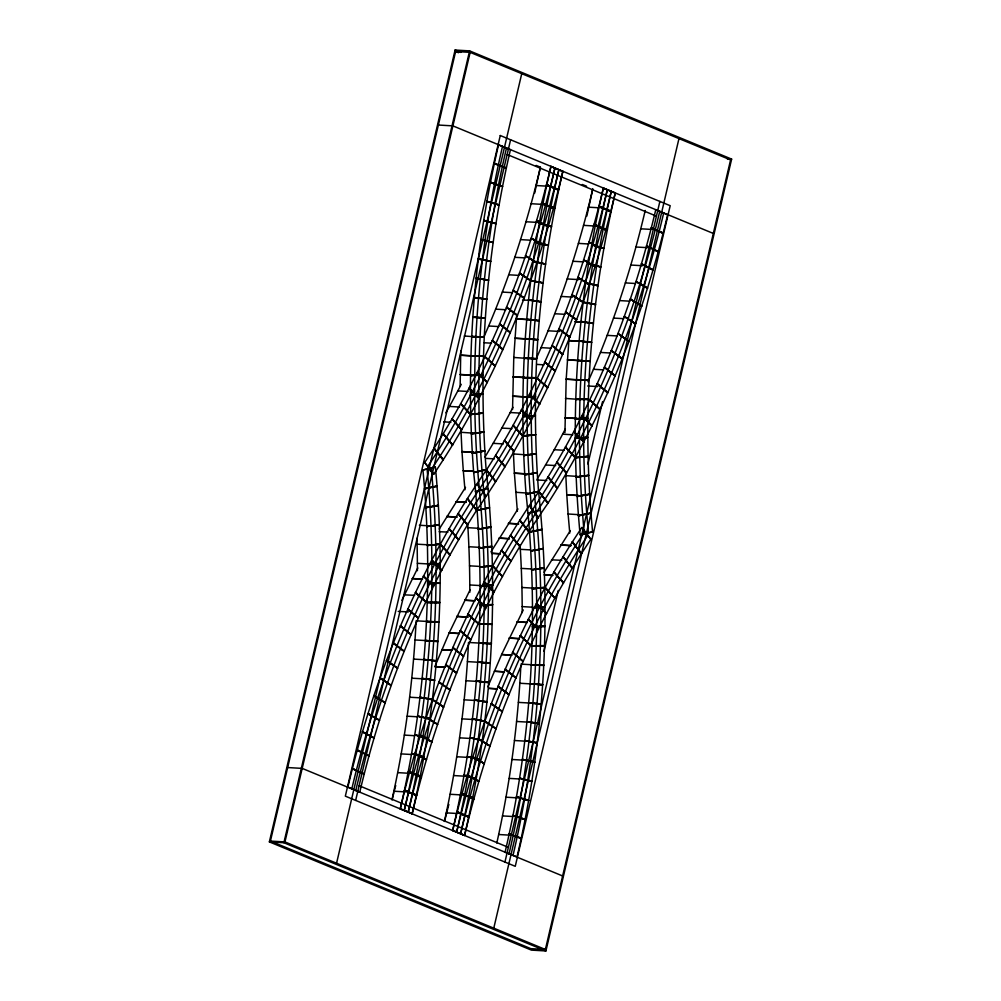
<?xml version="1.0" encoding="UTF-8"?>
<svg xmlns="http://www.w3.org/2000/svg" width="1001" height="1001" viewBox="0 0 1001 1001"><rect width="100%" height="100%" fill="white"/><g stroke="black" fill="none" stroke-linecap="round" stroke-linejoin="round"><path stroke-width="1.5" d="M412.212 813.6L400.25 808.896C426.126 698.147 433.758 583.195 422.935 469.982L435.372 466.916C446.459 582.795 438.638 700.462 412.162 813.813L400.3 808.683M460.135 386.386L460.785 350.713M464.614 835.247L452.652 830.542C480.18 713.513 486.561 591.866 473.661 472.422C465.19 362.775 473.523 251.827 498.548 144.732M452.715 830.33L464.564 835.46C492.655 715.978 499.261 591.766 486.148 469.794C477.865 362.675 486.011 254.279 510.46 149.649L498.498 144.945M512.537 409.509L513.776 357.532L516.641 315.941M517.016 856.894L505.067 852.189C532.582 735.159 538.963 613.513 526.063 494.056C517.592 384.422 525.938 273.473 550.95 166.379L562.812 171.509M516.966 857.106C545.07 737.612 551.664 613.4 538.551 491.441C530.28 384.321 538.413 275.926 562.862 171.296L550.9 166.591M564.939 432.62L566.191 379.179L569.194 336.123M603.315 188.238L615.265 192.943C589.401 303.691 581.769 418.643 592.592 531.856L580.142 534.922C569.068 419.044 576.876 301.376 603.365 188.025L615.215 193.155M534.734 193.03L535.91 187.3M586.836 216.103L592.805 188.826A756.205 536.198 -86.7 0 1 536.236 358.733M502.515 146.371C476.251 258.859 468.481 375.625 479.479 490.603A756.205 536.198 -86.7 0 1 456.631 832.181M536.236 185.723L540.39 167.255A756.205 536.198 -86.7 0 1 483.833 337.087M513 855.467C539.276 742.98 547.034 626.213 536.035 511.236A756.205 536.198 -86.7 0 1 558.896 169.657C533.796 276.213 491.929 379.442 430.643 470.432M269.369 841.891L455.092 50.05L469.607 50.888L731.631 159.109L545.908 950.95L531.393 950.112L269.369 841.891L283.884 842.729L545.908 950.95M270.42 841.09L455.618 51.514L470.145 52.352L730.58 159.91L545.382 949.486L530.855 948.648L270.42 841.09L284.947 841.929L545.382 949.486M283.884 842.729L469.607 50.888M284.947 841.929L470.145 52.352M336.561 863.237L521.746 73.661M355.655 800.4L510.598 139.777M543.993 651.313L558.27 590.402M587.912 464.026L602.564 401.601M504.929 862.061L659.872 201.439M493.768 928.177L678.966 138.601M347.847 787.249C374.261 674.249 420.095 565.365 486.473 469.932C541.716 383.821 579.954 287.437 603.365 188.025M351.814 788.888C376.914 682.332 418.781 579.104 480.067 488.113A756.205 536.198 -86.7 0 0 607.332 189.664C581.055 302.139 573.298 418.918 584.296 533.896M615.265 192.943C588.851 305.943 543.03 414.827 476.651 510.272C421.396 596.371 383.17 692.755 359.759 792.179L347.898 787.036M392.129 799.749L393.856 792.692M394.194 791.29L395.72 785.547M562.862 171.296C537.575 278.678 495.382 382.707 433.621 474.399L424.687 462.5C485.022 372.923 526.238 271.284 550.95 166.379M400.25 808.896C426.664 695.895 472.497 587.011 538.876 491.566C594.119 405.468 632.357 309.071 655.768 209.659L667.617 214.802M412.162 813.813C438.013 703.152 482.97 596.558 548.035 503.128C604.579 415.002 643.718 316.341 667.68 214.589M444.532 821.396L448.861 804.391M452.652 830.542C477.952 723.16 520.132 619.131 581.906 527.439L590.84 539.339C530.492 628.916 489.276 730.555 464.564 835.46M456.631 832.181C481.731 725.625 523.586 622.397 584.884 531.406M663.701 212.95C638.6 319.507 596.746 422.735 535.447 513.726A756.205 536.198 -86.7 0 0 408.195 812.174C434.472 699.686 442.229 582.92 431.231 467.942M470.182 589.602L449.186 632.92L434.847 666.566L445.007 667.141M487.837 686.799L501.601 654.566L523.273 609.922M401.864 600.3L417.78 567.955M439.264 529.016L465.515 487.337M490.928 551.901L517.955 508.921M544.081 572.297L570.32 530.618M422.935 469.982L435.397 467.142M473.673 472.635L486.148 469.794L473.648 472.197M437.074 486.361L424.574 488.763L437.037 485.91M475.312 491.403L487.8 488.788M526.088 494.281L538.551 491.441L526.051 493.843M489.476 507.995L476.976 510.397L489.439 507.557M527.727 513.05L540.202 510.422M578.49 515.928L590.953 513.075L578.453 515.477M541.879 529.642L529.379 532.044L541.841 529.204M580.13 534.697L592.592 531.856M473.661 472.422L486.148 469.794M424.574 488.763L437.049 486.136M526.063 494.056L538.551 491.441M476.976 510.397L489.464 507.782M578.465 515.703L590.953 513.075M529.379 532.044L541.866 529.416M472.347 453.353L484.847 450.95L472.322 452.902M524.749 475L537.249 472.597L524.724 474.549M438.388 505.643L425.863 507.607L438.363 505.192M577.152 496.634L589.652 494.231L577.127 496.196M490.803 527.289L478.278 529.241L490.765 526.839M543.205 548.936L530.68 550.888L543.18 548.485M472.334 453.128L484.847 450.95M524.737 474.774L537.249 472.597M425.863 507.607L438.375 505.417M577.139 496.421L589.652 494.231M478.278 529.241L490.79 527.064M530.68 550.888L543.193 548.711M471.358 434.009L483.883 432.044L471.346 433.558M523.773 455.643L536.298 453.691L523.748 455.205M576.176 477.289L588.701 475.337L576.151 476.851M439.364 524.987L426.826 526.501L439.351 524.549M491.766 546.634L479.229 548.148L491.754 546.196M544.181 568.28L531.631 569.794L544.156 567.83M471.346 433.783L483.883 432.044M523.761 455.43L536.298 453.691M576.163 477.064L588.701 475.337M426.826 526.501L439.364 524.774M479.229 548.148L491.766 546.408M531.631 569.794L544.169 568.055M470.733 414.602L483.27 413.1L470.72 414.164M523.135 436.248L535.685 434.734L523.123 435.81M575.537 457.895L588.087 456.381L575.525 457.444M439.99 544.394L427.44 545.457L439.977 543.943M492.392 566.028L479.842 567.104L492.392 565.59M544.807 587.675L532.244 588.738L544.794 587.237M470.72 414.389L483.27 413.1M523.135 436.023L535.685 434.734M575.537 457.67L588.087 456.381M427.44 545.457L439.99 544.169M479.842 567.104L492.392 565.815M532.244 588.738L544.794 587.449M470.445 395.17L483.008 394.106L470.445 394.732M522.86 416.816L535.41 415.753L522.847 416.366M575.262 438.463L587.812 437.399L575.262 438.013M440.265 563.826L427.702 564.439L440.265 563.375M492.667 585.472L480.117 586.085L492.667 585.022M545.07 607.106L532.519 607.732L545.07 606.669M470.445 394.957L483.008 394.106M522.847 416.591L535.41 415.753M575.262 438.238L587.812 437.399M427.702 564.439L440.265 563.601M480.117 586.085L492.667 585.247M532.519 607.732L545.07 606.881M470.52 375.713L483.07 375.1L470.52 375.275M522.922 397.359L535.485 396.746L522.935 396.909M575.325 419.006L587.887 418.393L575.337 418.556M440.19 583.283L427.64 583.445L440.19 582.832M492.592 604.929L480.042 605.092L492.592 604.479M544.994 626.563L532.444 626.739L545.007 626.113M470.52 375.5L483.07 375.1M522.922 397.134L535.485 396.746M575.325 418.781L587.887 418.393M427.64 583.445L440.19 583.057M480.042 605.092L492.592 604.704M532.444 626.739L545.007 626.338M470.945 356.256L483.496 356.081L470.958 355.805M523.348 377.89L535.898 377.727L523.36 377.452M575.75 399.537L588.3 399.374L575.763 399.086M439.752 602.752L427.214 602.464L439.777 602.302M492.167 624.386L479.629 624.111L492.179 623.948M544.569 646.033L532.031 645.758L544.582 645.582M470.945 356.031L483.496 356.081M523.348 377.677L535.898 377.727M575.75 399.311L588.3 399.374M427.214 602.464L439.764 602.527M479.629 624.111L492.167 624.161M532.031 645.758L544.582 645.808M471.709 336.786L484.246 337.062L471.734 336.336M524.124 358.433L536.649 358.708L524.136 357.983M576.526 380.08L589.063 380.355L576.538 379.629M438.976 622.209L426.464 621.483L439.001 621.759M491.378 643.856L478.866 643.13L491.403 643.405M543.806 665.052L531.268 664.777L543.806 665.277M471.721 336.561L484.246 337.062M524.124 358.208L536.649 358.708M576.526 379.854L589.063 380.355M426.464 621.483L438.989 621.984M478.866 643.13L491.391 643.63M438.375 125.037L452.89 125.876L713.325 233.446M727.277 158.859L731.631 159.109M535.923 185.523L547.534 186.186M531.118 203.716L542.73 204.392M588.325 207.169L598.498 207.758M525.988 221.747L537.6 222.422M583.52 225.363L593.681 225.951M640.728 228.804L650.9 229.392M520.545 239.614L530.705 240.202M578.39 243.393L588.563 243.981M635.923 247.009L647.547 247.672M514.777 257.307L524.937 257.883M572.947 261.261L583.108 261.849M630.793 265.04L642.417 265.715M508.708 274.787L518.868 275.375M567.179 278.941L578.803 279.617M625.35 282.908L635.51 283.496M502.327 292.079L512.487 292.667M561.111 296.434L572.722 297.109M619.581 300.588L629.754 301.176M522.522 300.05L528.34 300.237M495.633 309.146L505.805 309.734M554.729 313.726L564.889 314.314M613.513 318.08L623.673 318.668M574.937 321.609L580.755 321.872M574.924 321.684L580.73 322.022M516.366 318.881L526.539 319.469L516.353 319.031M472.835 317.33L485.347 318.055L472.86 316.892M488.651 325.988L498.823 326.576M548.048 330.793L559.659 331.456M607.132 335.36L617.292 335.948M568.768 340.528L580.392 341.191M568.756 340.678L580.38 341.266M526.526 338.826L514.902 338.238L537.75 339.702L525.275 338.526M464.289 335.986L471.534 336.549M484.284 342.767L491.541 343.18M541.053 347.635L551.226 348.223M600.45 352.44L610.61 353.028M577.477 360.385L567.304 359.872L577.464 360.535M577.64 360.623L590.165 361.348L577.677 360.172M513.788 357.457L525.4 358.283M460.61 355.13L472.222 355.805M460.61 355.28L470.77 355.868M536.686 364.402L543.943 364.827M593.468 369.281L603.628 369.87M566.191 379.104L576.351 379.692M566.178 379.254L577.802 379.93M513.013 376.776L524.637 377.452M513.013 376.927L524.624 377.602M460.185 374.449L470.345 375.037M460.185 374.599L470.345 375.187M587.637 385.973L597.797 386.549M457.82 390.878L467.98 391.466M565.415 398.423L575.575 399.161M512.587 396.096L522.76 396.684M512.587 396.246L522.76 396.834M449.411 406.431L459.572 407.019M510.222 412.525L520.395 413.113M565.002 417.742L576.614 418.405M564.989 417.892L576.614 418.556M443.643 421.859L450.9 422.272M501.814 428.078L511.986 428.653M562.625 434.171L572.797 434.759M461.011 432.294L472.635 433.108M493.143 443.33L503.303 443.918M554.216 449.712L564.389 450.3M513.413 453.928L523.586 454.667M460.91 429.354L461.974 451.564L473.598 452.164M461.987 451.639L473.598 452.314M485.648 458.37L494.369 458.883M545.545 464.977L555.705 465.565M565.715 472.635L565.815 475.65L577.439 476.401M514.376 473.135L524.549 473.723M513.313 451.001L514.389 473.21L524.549 473.873M461.974 451.564L463.3 470.708L473.46 471.221M463.3 470.783L473.473 471.358M536.599 479.942L546.771 480.518M566.791 494.782L578.403 495.445M565.815 475.65L566.791 494.857L578.415 495.595M515.703 492.279L527.327 493.093M456.056 501.664L466.228 502.252M455.993 501.776L466.153 502.364M566.791 494.857L568.105 513.988L579.729 514.739M446.784 516.428L456.956 517.016M446.721 516.541L456.881 517.129M508.47 523.31L518.631 523.898M508.395 523.423L518.556 524.011M467.93 527.677L479.542 528.353M419.381 525.25L426.651 525.675M439.164 531.706L447.947 532.094M499.199 538.075L509.359 538.663M499.124 538.188L509.284 538.776M560.873 544.957L571.033 545.545M560.798 545.07L570.958 545.658M520.332 549.324L530.492 549.912M468.893 546.734L480.505 547.397M417.104 544.181L427.264 544.769M491.629 553.24L500.35 553.741M491.566 553.353L500.275 553.853M551.526 559.834L561.761 560.31M521.296 568.38L531.456 568.968M469.507 565.828L479.667 566.416M417.379 563.325L427.54 563.913M552.752 575.387L544.043 574.874L552.677 575.5M412.362 578.503L422.522 579.091M412.299 578.628L422.46 579.216M521.909 587.474L533.533 588.15M469.782 584.959L481.393 585.635M404.379 594.857L414.614 595.307M464.764 600.15L474.924 600.738M464.702 600.275L474.862 600.863M522.184 606.606L532.344 607.194M398.21 611.423L408.433 611.886M456.844 616.366L468.468 617.041M456.794 616.503L466.954 617.079M517.167 621.796L527.339 622.384M517.104 621.921L527.277 622.509M417.567 620.895L426.288 621.396M449.224 632.857L459.384 633.445M449.161 632.982L459.321 633.57M509.259 638.012L519.419 638.6M509.196 638.137L519.356 638.726M478.691 643.042L468.518 642.454A756.205 536.198 -86.7 0 1 444.381 821.408M415.015 639.964L437.875 641.216M441.879 649.586L452.052 650.175M441.829 649.724L451.989 650.3M511.786 655.079L501.626 654.504L511.736 655.217M520.933 664.101L543.793 665.502M490.252 663.313L477.765 662.136L490.277 662.862M467.417 661.611L477.577 662.199M413.563 659.096L425.175 659.772M434.797 666.691L444.957 667.279M504.454 671.821L494.294 671.233L504.404 671.946M542.655 684.947L530.167 683.783L542.692 684.509M519.819 683.258L531.443 683.933M465.965 680.743L477.577 681.406M411.761 678.19L423.373 678.853M488.701 688.288L497.409 688.788M488.651 688.425L497.359 688.926M518.368 702.389L528.528 702.965M464.164 699.824L474.336 700.412M409.622 697.222L421.246 697.897M516.566 721.471L526.739 722.059M462.024 718.868L473.648 719.531M407.144 716.203L417.304 716.779M514.439 740.515L524.599 741.103M459.547 737.837L469.719 738.425M404.329 735.097L414.489 735.685M511.949 759.484L523.573 760.159M456.731 756.743L468.343 757.407M401.176 753.903L411.336 754.491M509.134 778.39L519.306 778.966M453.578 775.55L465.19 776.225M397.685 772.622L409.296 773.298M287.675 767.554L302.189 768.393L562.625 875.963M505.98 797.196L517.592 797.872M450.087 794.268L460.247 794.857M393.856 791.228L405.48 791.891M446.258 812.862L456.431 813.45M502.489 815.915L512.65 816.503M498.661 834.509L510.285 835.184M472.847 317.104L485.347 318.055M525.25 338.751L537.75 339.702M577.652 360.398L590.165 361.348M437.862 641.441L425.362 640.49L437.85 641.666M477.765 662.136L490.265 663.087M530.167 683.783L542.68 684.734M474.311 297.91L486.786 299.086L474.349 297.46M526.714 319.557L539.201 320.72L526.751 319.106M579.116 341.191L591.604 342.367L579.154 340.753M436.373 661.085L423.923 659.471L436.411 660.647M488.776 682.732L476.326 681.105L488.813 682.282M541.178 704.379L528.728 702.752L541.216 703.928M474.324 297.685L486.786 299.086M526.726 319.332L539.201 320.72M579.129 340.978L591.604 342.367M423.923 659.471L436.386 660.86M476.326 681.105L488.788 682.507M528.728 702.752L541.203 704.153M476.126 278.516L488.576 280.142L476.176 278.078M528.528 300.162L540.978 301.789L528.578 299.724M580.93 321.809L593.38 323.436L580.98 321.359M434.534 680.48L422.134 678.403L434.584 680.029M486.949 702.114L474.549 700.049L486.986 701.676M539.351 723.761L526.951 721.696L539.401 723.323M476.151 278.303L488.576 280.142M528.553 299.937L540.978 301.789M580.955 321.584L593.38 323.436M422.134 678.403L434.559 680.255M474.549 700.049L486.974 701.901M526.951 721.696L539.376 723.535M478.29 259.184L490.69 261.248L478.353 258.746M530.693 280.831L543.105 282.895L530.755 280.38L519.494 273.148L530.593 280.793M583.108 302.477L595.507 304.542L583.158 302.027L571.909 294.794L582.995 302.427M432.52 699.411L443.618 707.044L432.382 699.812L420.02 697.297L432.419 699.361M484.772 721.458L472.422 718.943L484.822 721.008L496.021 728.69L484.784 721.458M537.174 743.092L524.824 740.59L537.224 742.654M478.315 258.959L490.69 261.248M543.105 282.895L530.718 280.605L519.494 273.148M595.507 304.542L583.133 302.252L571.909 294.794M420.02 697.297L432.394 699.586L443.618 707.044M472.422 718.943L484.797 721.233L496.021 728.69M524.824 740.59L537.199 742.88M480.805 239.915L493.155 242.43L480.868 239.477M533.208 261.561L545.558 264.064L533.27 261.111M585.623 283.208L597.96 285.71L585.685 282.757M429.842 719.081L417.555 716.128L429.904 718.63M482.244 740.727L469.957 737.762L482.307 740.277M534.647 762.362L522.372 759.409L534.709 761.924M480.83 239.689L493.155 242.43M533.245 261.336L545.558 264.064M585.648 282.983L597.96 285.71M417.555 716.128L429.879 718.856M469.957 737.762L482.282 740.502M522.372 759.409L534.684 762.149M483.671 220.721L495.945 223.673L483.733 220.283M536.073 242.367L548.36 245.32L536.136 241.929M588.475 264.014L600.763 266.967L588.55 263.563M426.977 738.275L414.764 734.872L427.052 737.825M479.379 759.909L467.167 756.518L479.454 759.471M531.781 781.556L519.569 778.165L531.856 781.118M483.696 220.495L495.945 223.673M536.098 242.142L548.36 245.32M588.513 263.789L600.763 266.967M414.764 734.872L427.014 738.05M467.167 756.518L479.416 759.696M519.569 778.165L531.819 781.343M486.861 201.614L499.086 205.005L486.949 201.176M539.276 223.261L551.488 226.651L539.351 222.823M591.679 244.907L603.891 248.298L591.754 244.457M423.773 757.369L411.636 753.54L423.848 756.931M476.176 779.016L464.039 775.187L476.251 778.578M528.578 800.662L516.441 796.834L528.653 800.224M486.899 201.389L499.086 205.005M539.301 223.035L551.488 226.651M591.716 244.682L603.891 248.298M411.636 753.54L423.811 757.156M464.039 775.187L476.213 778.803M516.441 796.834L528.616 800.45M490.402 182.607L502.54 186.436L490.49 182.169M542.817 204.254L554.954 208.083L542.892 203.816M595.22 225.901L607.357 229.73L595.307 225.463M420.22 776.376L408.17 772.109L420.307 775.938M472.622 798.022L460.573 793.755L472.71 797.584M525.024 819.669L512.975 815.402L525.112 819.231M490.452 182.395L502.54 186.436M542.855 204.029L554.954 208.083M595.257 225.675L607.357 229.73M408.17 772.109L420.27 776.163M460.573 793.755L472.672 797.81M512.975 815.402L525.075 819.444M494.281 163.714L506.343 167.98L494.381 163.276M546.696 185.36L558.746 189.627L546.784 184.922M599.099 207.007L611.148 211.274L599.186 206.569M416.328 795.269L404.379 790.565L416.429 794.832M468.743 816.916L456.781 812.211L468.831 816.478M521.146 838.55L509.184 833.858L521.233 838.125M494.331 163.501L506.343 167.98M546.734 185.147L558.746 189.627M599.136 206.782L611.148 211.274M404.379 790.565L416.378 795.057M456.781 812.211L468.781 816.691M509.184 833.858L521.196 838.337M455.092 50.05L460.848 52.427M455.618 51.514L458.496 52.703M536.136 165.415L540.465 167.205M582.294 184.484L586.624 186.261M507.144 154.492L656.418 216.141M359.096 785.697L508.37 847.346M663.062 233.421L651.313 227.865L663.175 232.995M610.66 211.787L598.911 206.219L610.773 211.349M558.258 190.14L546.508 184.572L558.37 189.715M457.157 812.124L469.019 817.266L457.269 811.698M404.754 790.49L416.604 795.62L404.854 790.052M352.352 768.843L364.201 773.973L352.452 768.418M651.313 227.865L663.125 233.208M598.911 206.219L610.723 211.574M546.508 184.572L558.308 189.927M457.207 811.911L469.019 817.266M404.804 790.264L416.604 795.62M352.402 768.63L364.201 773.973M658.183 251.902L646.546 245.921L658.295 251.476M605.78 230.255L594.144 224.274L605.893 229.83M553.365 208.608L541.741 202.627L553.49 208.195M462.037 793.643L473.786 799.211L462.149 793.23M409.634 772.009L421.383 777.564L409.747 771.583M357.219 750.362L368.969 755.918L357.344 749.937M646.546 245.921L658.245 251.689M594.144 224.274L605.83 230.042M541.741 202.627L553.428 208.408M462.087 793.43L473.786 799.211M409.684 771.796L421.383 777.564M357.282 750.149L368.969 755.918M652.965 270.22L641.453 263.814L653.09 269.795M600.562 248.573L589.051 242.167L600.688 248.148M548.16 226.927L536.649 220.52L548.285 226.514M467.242 775.325L478.878 781.318L467.367 774.912M414.839 753.69L426.464 759.671L414.965 753.265M362.425 732.044L374.061 738.025L362.55 731.618M641.453 263.814L653.027 270.007M589.051 242.167L600.625 248.361M536.649 220.52L548.223 226.714M467.304 775.124L478.878 781.318M414.889 753.478L426.464 759.671M362.487 731.831L374.061 738.025M647.434 288.363L636.048 281.544L647.559 287.938M595.032 266.716L583.646 259.897L595.157 266.304M542.617 245.07L531.243 238.251L542.755 244.657M472.772 757.181L484.284 763.588L472.897 756.769M420.357 735.535L431.869 741.941L420.495 735.122M367.955 713.901L379.467 720.295L368.093 713.475M636.048 281.544L647.497 288.15M583.646 259.897L595.095 266.504M531.243 238.251L542.692 244.857M472.835 756.969L484.284 763.588M420.433 735.335L431.869 741.941M368.018 713.688L379.467 720.295M641.578 306.319L630.342 299.086L641.716 305.906M589.176 284.672L577.927 277.44L589.314 284.259M536.761 263.025L525.525 255.793L536.899 262.612M478.616 739.226L489.99 746.045L478.753 738.813M426.213 717.579L437.587 724.399L426.351 717.166M373.811 695.933L385.185 702.752L373.949 695.52M630.342 299.086L641.654 306.106M577.927 277.44L589.239 284.472M525.525 255.793L536.836 262.825M478.678 739.013L489.99 746.045M426.276 717.367L437.587 724.399M373.873 695.733L385.185 702.752M635.41 324.074L624.311 316.441L635.547 323.673M379.967 678.165L391.216 685.397L380.117 677.765M624.311 316.441L635.485 323.874M380.042 677.965L391.216 685.397M628.916 341.629L617.98 333.583L629.078 341.228M576.513 319.982L565.578 311.949L576.664 319.582M524.111 298.336L513.163 290.303L524.261 297.935M491.253 703.903L502.352 711.536L491.416 703.503M438.851 682.257L449.95 689.889L439.001 681.856M386.449 660.61L397.547 668.255L386.599 660.21M617.98 333.583L629.003 341.429M565.578 311.949L576.589 319.782M513.163 290.303L524.186 298.135M491.328 703.703L502.352 711.536M438.926 682.056L449.95 689.889M386.524 660.41L397.547 668.255M622.121 358.959L611.348 350.525L622.284 358.571M569.719 337.312L558.946 328.879L569.882 336.924M517.317 315.678L506.531 307.232L517.479 315.277M498.048 686.561L508.983 694.606L498.21 686.16M445.645 664.914L456.581 672.96L445.795 664.526M393.23 643.268L404.179 651.313L393.393 642.88M611.348 350.525L622.209 358.758M558.946 328.879L569.807 337.124M506.531 307.232L517.404 315.478M498.123 686.361L508.983 694.606M445.72 664.714L456.581 672.96M393.318 643.08L404.179 651.313M615.027 376.063L604.416 367.242L615.202 375.675M562.625 354.417L552.014 345.595L562.787 354.029M510.222 332.77L499.612 323.949L510.385 332.382M505.13 669.456L515.915 677.89L505.305 669.068M452.727 647.81L463.513 656.243L452.89 647.422M400.325 626.163L411.111 634.596L400.488 625.775M604.416 367.242L615.115 375.875M552.014 345.595L562.712 354.229M499.612 323.949L510.31 332.582M505.217 669.256L515.915 677.89M452.815 647.609L463.513 656.243M400.4 625.963L411.111 634.596M607.632 392.93L597.197 383.708L607.807 392.542M555.23 371.283L544.794 362.074L555.405 370.896M502.827 349.637L492.379 340.428L503.002 349.249M512.525 652.589L523.135 661.411L512.7 652.202M460.122 630.943L470.733 639.764L460.285 630.555M407.707 609.296L418.33 618.13L407.882 608.908M597.197 383.708L607.72 392.73M544.794 362.074L555.317 371.083M492.379 340.428L502.915 349.449M512.612 652.389L523.135 661.411M460.197 630.755L470.733 639.764M407.795 609.109L418.33 618.13M599.949 409.534L589.689 399.937L600.125 409.159M547.547 387.887L537.274 378.303L547.722 387.512M495.132 366.241L484.872 356.656L495.32 365.865M520.207 635.973L530.643 645.182L520.382 635.597M467.805 614.326L478.24 623.535L467.98 613.951M415.39 592.68L425.838 601.901L415.578 592.304M589.689 399.937L600.037 409.346M537.274 378.303L547.635 387.7M484.872 356.656L495.232 366.053M520.295 635.785L530.643 645.182M467.892 614.139L478.24 623.535M415.478 592.492L425.838 601.901M591.966 425.875L581.894 415.915L592.154 425.5M539.564 404.229L529.491 394.269L539.752 403.866M487.162 382.595L477.089 372.622L487.349 382.219M528.178 619.619L538.438 629.216L528.365 619.244M475.775 597.972L486.036 607.569L475.963 597.597M423.373 576.338L433.633 585.923L423.548 575.963M581.894 415.915L592.066 425.688M529.491 394.269L539.664 404.054M477.089 372.622L487.249 382.407M528.265 619.431L538.438 629.216M475.863 597.785L486.036 607.569M423.461 576.138L433.633 585.923M583.708 441.954L573.823 431.619L583.896 441.579M531.306 420.307L521.421 409.972L531.493 419.945M478.891 398.661L469.019 388.325L479.091 398.298M536.436 603.54L546.508 613.513L536.624 603.178M484.034 581.894L494.106 591.866L484.221 581.531M431.619 560.26L441.704 570.22L431.819 559.884M573.823 431.619L583.808 441.766M521.421 409.972L531.393 420.12M469.019 388.325L478.991 398.486M536.523 603.353L546.508 613.513M484.121 581.719L494.106 591.866M431.719 560.072L441.704 570.22M575.162 457.745L565.477 447.047L575.362 457.382M522.76 436.098L513.075 425.4L522.96 435.735M470.357 414.452L460.673 403.753L470.558 414.089M544.969 587.75L554.854 598.072L545.17 587.387M492.567 566.103L502.439 576.438L492.767 565.74M440.165 544.456L450.037 554.792L440.365 544.094M565.477 447.047L575.262 457.557M513.075 425.4L522.86 435.923M460.673 403.753L470.457 414.276M545.07 587.562L554.854 598.072M492.667 565.915L502.439 576.438M440.252 544.281L450.037 554.792M566.353 473.235L556.869 462.187L566.553 472.885M513.938 451.589L504.466 440.54L514.151 451.238M461.536 429.942L452.064 418.906L461.749 429.592M553.778 572.247L563.463 582.932L553.991 571.896M501.376 550.6L511.061 561.298L501.576 550.25M448.974 528.953L458.646 539.652L449.174 528.603M556.869 462.187L566.453 473.06M504.466 440.54L514.051 451.413M452.064 418.906L461.636 429.767M553.878 572.072L563.463 582.932M501.476 550.425L511.061 561.298M449.074 528.778L458.646 539.652M557.269 488.425L547.997 477.039L557.482 488.075M504.854 466.779L495.595 455.392L505.067 466.428M562.862 557.044L572.334 568.093L563.062 556.706M452.452 445.132L443.193 433.746L452.665 444.794M510.447 535.41L519.932 546.446L510.66 535.06M458.045 513.763L467.517 524.799L458.258 513.413M547.997 477.039L557.369 488.25M495.595 455.392L504.967 466.604M562.962 556.869L572.334 568.093M443.193 433.746L452.565 444.97M510.56 535.235L519.932 546.446M458.145 513.588L467.517 524.799M547.922 503.303L538.876 491.566L548.135 502.965M572.197 542.167L581.456 553.553L572.409 541.829M495.508 481.656L486.473 469.932L495.733 481.318M519.794 520.52L529.054 531.906L520.007 520.182M443.105 460.01L434.059 448.285L443.33 459.672M467.379 498.873L476.651 510.272L467.605 498.536M538.876 491.566L548.035 503.128M572.297 541.991L581.456 553.553M486.473 469.932L495.62 481.494M519.894 520.345L529.054 531.906M434.059 448.285L443.218 459.847M467.492 498.711L476.651 510.272M581.794 527.602L590.84 539.339M486.136 495.883L476.976 484.321M424.687 462.5L433.733 474.236M568.105 513.988L569.769 533.058M517.367 511.336L514.389 473.21M463.3 470.708L464.965 489.764M427.665 466.466A756.205 536.198 -86.7 0 0 554.929 168.018C528.653 280.505 520.895 397.272 531.894 512.249A756.205 536.198 -86.7 0 1 509.034 853.828M461.248 384.321A756.205 536.198 -86.7 0 1 445.833 412.825M427.077 468.969A756.205 536.198 -86.7 0 1 404.229 810.535C429.316 703.978 471.183 600.75 532.469 509.759A756.205 536.198 -86.7 0 0 659.734 211.311M416.942 538.3A756.205 536.198 -86.7 0 1 417.392 570.683M416.116 620.82A756.205 536.198 -86.7 0 1 391.979 799.761M506.493 148.01A756.205 536.198 -86.7 0 0 483.633 489.589C494.632 604.566 486.874 721.333 460.598 833.82A756.205 536.198 -86.7 0 1 587.862 535.372M355.78 790.527A756.205 536.198 -86.7 0 1 483.045 492.079C544.344 401.088 586.198 297.86 611.298 191.304A756.205 536.198 -86.7 0 0 588.438 532.87M512.962 407.282A756.205 536.198 -86.7 0 1 484.959 457.057M467.655 523.298A756.205 536.198 -86.7 0 1 469.794 592.329M645.22 210.473A756.205 536.198 -86.7 0 1 588.037 381.756M565.377 428.916A756.205 536.198 -86.7 0 1 537.362 478.703M520.057 544.932A756.205 536.198 -86.7 0 1 522.197 612.499M520.858 665.577A756.205 536.198 -86.7 0 1 496.796 843.055M500.275 135.523L345.332 796.145L515.252 866.315L670.195 205.693L500.275 135.523M538.425 517.692L529.491 505.793L538.425 517.692"/></g></svg>
